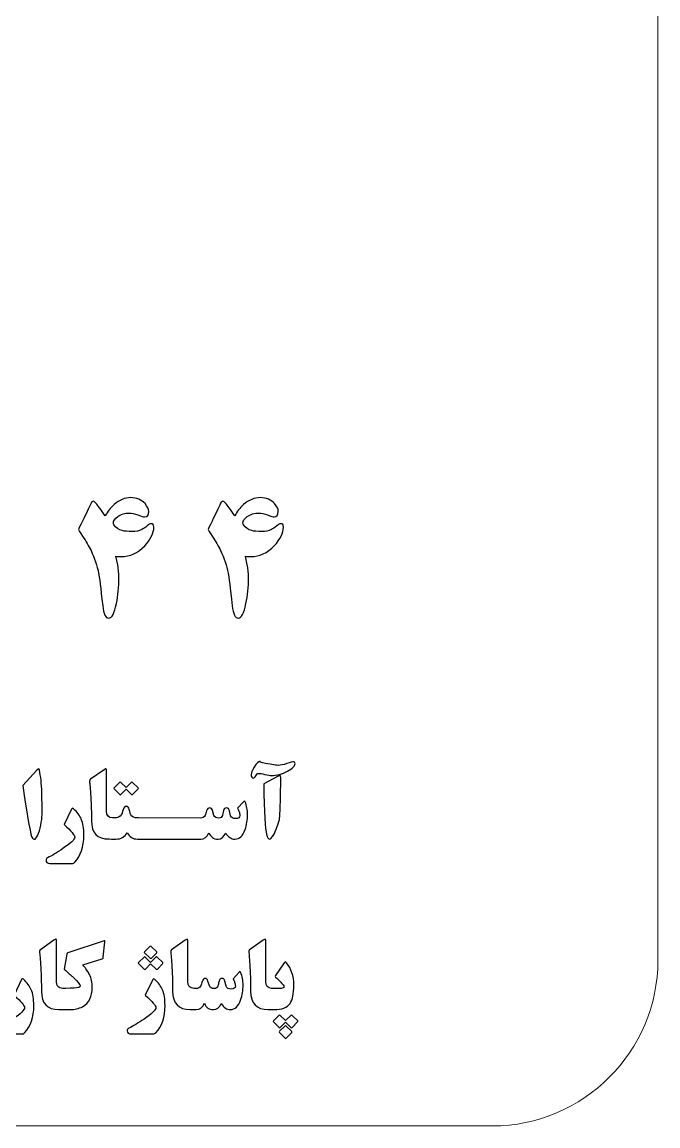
# Model space of a CAD drawing. Header units: millimetres. Extents: x -25 to 25, y -24.5 to 25.5.
# Drawn here: x 10.62 to 25.02, y -24.53 to 0.47 of the extents above; entities that cross this region are included whole.
import ezdxf

# ---------------------------------------------------------------- set-up
doc = ezdxf.new("R2010")
doc.units = ezdxf.units.MM
doc.header["$MEASUREMENT"] = 0
doc.layers.add('Layer 1', color=7, linetype='Continuous')

msp = doc.modelspace()

# ---------------------------------------------------------------- linework, layer by layer
at = {"layer": 'Layer 1', "color": 250, "lineweight": 18}
msp.add_open_spline([(21.2677, 25.4697), (21.2677, 25.4697), (-21.2323, 25.4697), (-21.2323, 25.4697), (-23.2977, 25.4697), (-24.9823, 23.7851), (-24.9823, 21.7197), (-24.9823, 21.7197), (-24.9823, -20.7803), (-24.9823, -20.7803), (-24.9823, -22.8457), (-23.2977, -24.5303), (-21.2323, -24.5303), (-21.2323, -24.5303), (21.2677, -24.5303), (21.2677, -24.5303), (23.3331, -24.5303), (25.0177, -22.8457), (25.0177, -20.7803), (25.0177, -20.7803), (25.0177, 21.7197), (25.0177, 21.7197), (25.0177, 23.7851), (23.3331, 25.4697), (21.2677, 25.4697)], degree=3, knots=[0, 0, 0, 0, 0.125, 0.125, 0.125, 0.25, 0.25, 0.25, 0.375, 0.375, 0.375, 0.5, 0.5, 0.5, 0.625, 0.625, 0.625, 0.75, 0.75, 0.75, 0.875, 0.875, 0.875, 1, 1, 1, 1], dxfattribs=at)
at = {"layer": 'Layer 1', "color": 250}
for points, knots in [([(13.6055, -10.9673), (13.6055, -11.1044), (13.5371, -11.2451), (13.4, -11.3907), (13.2456, -11.5551), (13.0678, -11.6376), (12.8668, -11.6376), (12.8267, -11.6376), (12.787, -11.6341), (12.7465, -11.6266), (12.7465, -11.6266), (12.787, -11.8202), (12.787, -11.8202), (12.8063, -11.9137), (12.8161, -12.0098), (12.8161, -12.1089), (12.8161, -12.3198), (12.7971, -12.5178), (12.7587, -12.7021), (12.7138, -12.9203), (12.6561, -13.0293), (12.5855, -13.0293), (12.5145, -13.0293), (12.4691, -12.9362), (12.4483, -12.7497), (12.403, -12.3409), (12.3721, -12.0953), (12.3557, -12.0128), (12.3217, -11.8399), (12.2645, -11.6698), (12.1842, -11.5018), (12.1348, -11.3991), (12.0713, -11.2888), (11.9928, -11.1728), (11.9328, -11.0842), (11.9033, -11.0334), (11.9033, -11.0211), (11.9033, -11.0101), (11.932, -10.9466), (11.9897, -10.8311), (12.066, -10.6802), (12.1312, -10.5439), (12.1855, -10.4236), (12.1983, -10.3967), (12.2133, -10.3834), (12.2305, -10.3834), (12.2512, -10.3834), (12.2741, -10.4007), (12.3002, -10.4359), (12.3341, -10.4729), (12.403, -10.5652), (12.507, -10.7124), (12.5542, -10.6184), (12.6203, -10.5343), (12.705, -10.4593), (12.8236, -10.3539), (12.9488, -10.3014), (13.082, -10.3014), (13.2196, -10.3014), (13.3276, -10.3468), (13.4061, -10.4373), (13.4617, -10.5012), (13.4895, -10.5594), (13.4895, -10.6119), (13.4895, -10.6943), (13.4586, -10.7358), (13.3968, -10.7358), (13.3752, -10.7358), (13.325, -10.7212), (13.2465, -10.6931), (13.1676, -10.6643), (13.1041, -10.6502), (13.0568, -10.6502), (12.9511, -10.6502), (12.8611, -10.6776), (12.787, -10.7309), (12.7217, -10.7768), (12.6896, -10.8257), (12.6896, -10.8761), (12.6896, -10.8906), (12.6935, -10.9029), (12.7015, -10.9148), (12.7491, -10.9814), (12.8112, -11.0259), (12.8885, -11.0476), (12.94, -11.0621), (13.0167, -11.0687), (13.1186, -11.0687), (13.1988, -11.0687), (13.2707, -11.0537), (13.3338, -11.0228), (13.3665, -11.0066), (13.4078, -10.9779), (13.4568, -10.9382), (13.4952, -10.9069), (13.5238, -10.8914), (13.5432, -10.8914), (13.5847, -10.8914), (13.6055, -10.9171), (13.6055, -10.9673)], [0, 0, 0, 0, 0.030303, 0.030303, 0.030303, 0.0606061, 0.0606061, 0.0606061, 0.0909091, 0.0909091, 0.0909091, 0.1212121, 0.1212121, 0.1212121, 0.1515152, 0.1515152, 0.1515152, 0.1818182, 0.1818182, 0.1818182, 0.2121212, 0.2121212, 0.2121212, 0.2424242, 0.2424242, 0.2424242, 0.2727273, 0.2727273, 0.2727273, 0.3030303, 0.3030303, 0.3030303, 0.3333333, 0.3333333, 0.3333333, 0.3636364, 0.3636364, 0.3636364, 0.3939394, 0.3939394, 0.3939394, 0.4242424, 0.4242424, 0.4242424, 0.4545455, 0.4545455, 0.4545455, 0.4848485, 0.4848485, 0.4848485, 0.5151515, 0.5151515, 0.5151515, 0.5454545, 0.5454545, 0.5454545, 0.5757576, 0.5757576, 0.5757576, 0.6060606, 0.6060606, 0.6060606, 0.6363636, 0.6363636, 0.6363636, 0.6666667, 0.6666667, 0.6666667, 0.6969697, 0.6969697, 0.6969697, 0.7272727, 0.7272727, 0.7272727, 0.7575758, 0.7575758, 0.7575758, 0.7878788, 0.7878788, 0.7878788, 0.8181818, 0.8181818, 0.8181818, 0.8484848, 0.8484848, 0.8484848, 0.8787879, 0.8787879, 0.8787879, 0.9090909, 0.9090909, 0.9090909, 0.9393939, 0.9393939, 0.9393939, 0.969697, 0.969697, 0.969697, 1, 1, 1, 1]), ([(16.5385, -10.9673), (16.5385, -11.1044), (16.4701, -11.2451), (16.333, -11.3907), (16.1786, -11.5551), (16.001, -11.6376), (15.7998, -11.6376), (15.7597, -11.6376), (15.7201, -11.6341), (15.6795, -11.6266), (15.6795, -11.6266), (15.7201, -11.8202), (15.7201, -11.8202), (15.7395, -11.9137), (15.7491, -12.0098), (15.7491, -12.1089), (15.7491, -12.3198), (15.7302, -12.5178), (15.6918, -12.7021), (15.6468, -12.9203), (15.5891, -13.0293), (15.5185, -13.0293), (15.4475, -13.0293), (15.4021, -12.9362), (15.3813, -12.7497), (15.336, -12.3409), (15.3051, -12.0953), (15.2887, -12.0128), (15.2548, -11.8399), (15.1975, -11.6698), (15.1172, -11.5018), (15.0678, -11.3991), (15.0043, -11.2888), (14.9258, -11.1728), (14.8658, -11.0842), (14.8363, -11.0334), (14.8363, -11.0211), (14.8363, -11.0101), (14.865, -10.9466), (14.9227, -10.8311), (14.9991, -10.6802), (15.0643, -10.5439), (15.1186, -10.4236), (15.1313, -10.3967), (15.1463, -10.3834), (15.1636, -10.3834), (15.1842, -10.3834), (15.2072, -10.4007), (15.2332, -10.4359), (15.2672, -10.4729), (15.336, -10.5652), (15.44, -10.7124), (15.4872, -10.6184), (15.5533, -10.5343), (15.638, -10.4593), (15.7566, -10.3539), (15.8818, -10.3014), (16.0151, -10.3014), (16.1526, -10.3014), (16.2607, -10.3468), (16.3392, -10.4373), (16.3947, -10.5012), (16.4225, -10.5594), (16.4225, -10.6119), (16.4225, -10.6943), (16.3916, -10.7358), (16.3298, -10.7358), (16.3083, -10.7358), (16.258, -10.7212), (16.1796, -10.6931), (16.1006, -10.6643), (16.0371, -10.6502), (15.99, -10.6502), (15.8841, -10.6502), (15.7941, -10.6776), (15.7201, -10.7309), (15.6547, -10.7768), (15.6226, -10.8257), (15.6226, -10.8761), (15.6226, -10.8906), (15.6266, -10.9029), (15.6345, -10.9148), (15.6821, -10.9814), (15.7443, -11.0259), (15.8215, -11.0476), (15.8731, -11.0621), (15.9498, -11.0687), (16.0516, -11.0687), (16.132, -11.0687), (16.2038, -11.0537), (16.2668, -11.0228), (16.2995, -11.0066), (16.341, -10.9779), (16.3898, -10.9382), (16.4282, -10.9069), (16.4568, -10.8914), (16.4763, -10.8914), (16.5177, -10.8914), (16.5385, -10.9171), (16.5385, -10.9673)], [0, 0, 0, 0, 0.030303, 0.030303, 0.030303, 0.0606061, 0.0606061, 0.0606061, 0.0909091, 0.0909091, 0.0909091, 0.1212121, 0.1212121, 0.1212121, 0.1515152, 0.1515152, 0.1515152, 0.1818182, 0.1818182, 0.1818182, 0.2121212, 0.2121212, 0.2121212, 0.2424242, 0.2424242, 0.2424242, 0.2727273, 0.2727273, 0.2727273, 0.3030303, 0.3030303, 0.3030303, 0.3333333, 0.3333333, 0.3333333, 0.3636364, 0.3636364, 0.3636364, 0.3939394, 0.3939394, 0.3939394, 0.4242424, 0.4242424, 0.4242424, 0.4545455, 0.4545455, 0.4545455, 0.4848485, 0.4848485, 0.4848485, 0.5151515, 0.5151515, 0.5151515, 0.5454545, 0.5454545, 0.5454545, 0.5757576, 0.5757576, 0.5757576, 0.6060606, 0.6060606, 0.6060606, 0.6363636, 0.6363636, 0.6363636, 0.6666667, 0.6666667, 0.6666667, 0.6969697, 0.6969697, 0.6969697, 0.7272727, 0.7272727, 0.7272727, 0.7575758, 0.7575758, 0.7575758, 0.7878788, 0.7878788, 0.7878788, 0.8181818, 0.8181818, 0.8181818, 0.8484848, 0.8484848, 0.8484848, 0.8787879, 0.8787879, 0.8787879, 0.9090909, 0.9090909, 0.9090909, 0.9393939, 0.9393939, 0.9393939, 0.969697, 0.969697, 0.969697, 1, 1, 1, 1]), ([(11.0746, -17.4811), (11.0746, -17.5437), (11.0653, -17.6218), (11.046, -17.7174), (11.0265, -17.8181), (11.0045, -17.8938), (10.9802, -17.9451), (10.9507, -18.0072), (10.9225, -18.0386), (10.8968, -18.0386), (10.8682, -18.0386), (10.8443, -18.0006), (10.8237, -17.9252), (10.7946, -17.8184), (10.7332, -17.4512), (10.6393, -16.8228), (10.6393, -16.8228), (10.9591, -16.4744), (10.9591, -16.4744), (10.9788, -16.4523), (10.9921, -16.4413), (10.9992, -16.4413), (11.0048, -16.4413), (11.0102, -16.4511), (11.0142, -16.4708), (11.0455, -16.6111), (11.0645, -16.7791), (11.0711, -16.9741), (11.0732, -17.0331), (11.0746, -17.2024), (11.0746, -17.4811)], [0, 0, 0, 0, 0.1, 0.1, 0.1, 0.2, 0.2, 0.2, 0.3, 0.3, 0.3, 0.4, 0.4, 0.4, 0.5, 0.5, 0.5, 0.6, 0.6, 0.6, 0.7, 0.7, 0.7, 0.8, 0.8, 0.8, 0.9, 0.9, 0.9, 1, 1, 1, 1]), ([(15.7281, -17.4738), (15.7281, -17.5986), (15.7096, -17.7133), (15.6721, -17.8169), (15.6196, -17.9616), (15.5433, -18.0343), (15.4432, -18.0343), (15.3585, -18.0343), (15.2885, -17.9879), (15.2325, -17.8963), (15.1913, -17.9879), (15.1341, -18.0343), (15.0608, -18.0343), (14.9586, -18.0343), (14.8897, -17.9862), (14.8545, -17.8909), (14.8113, -17.9862), (14.7482, -18.0343), (14.6662, -18.0343), (14.6662, -18.0343), (14.5833, -18.0342), (14.5833, -18.0342), (14.5833, -18.0342), (13.3176, -18.0342), (13.3176, -18.0342), (13.3176, -18.0342), (13.2552, -18.0342), (13.2552, -18.0342), (13.2552, -18.0342), (13.236, -18.0342), (13.236, -18.0342), (13.1341, -18.0342), (13.0556, -17.9866), (13.0001, -17.8918), (12.945, -17.9866), (12.8612, -18.0342), (12.7487, -18.0342), (12.7487, -18.0342), (12.6451, -18.0331), (12.6451, -18.0331), (12.6451, -18.0331), (12.5912, -18.0319), (12.5912, -18.0319), (12.3266, -18.0319), (12.1938, -17.8938), (12.1938, -17.6169), (12.1938, -17.4988), (12.19, -17.3436), (12.1816, -17.1517), (12.1723, -16.9493), (12.1626, -16.8148), (12.1525, -16.7496), (12.1476, -16.7173), (12.1533, -16.6936), (12.1696, -16.6799), (12.1696, -16.6799), (12.4775, -16.4624), (12.4775, -16.4624), (12.4991, -16.4474), (12.5132, -16.4404), (12.5211, -16.4404), (12.5308, -16.4404), (12.5347, -16.4488), (12.5347, -16.4656), (12.5347, -16.4656), (12.5347, -17.3982), (12.5347, -17.3982), (12.5347, -17.5018), (12.5806, -17.5534), (12.6715, -17.5534), (12.6715, -17.5534), (12.7086, -17.5536), (12.7086, -17.5536), (12.7871, -17.5536), (12.84, -17.5306), (12.8696, -17.4852), (12.8766, -17.4746), (12.8912, -17.4332), (12.9118, -17.3608), (12.9256, -17.3154), (12.9498, -17.2929), (12.9855, -17.2929), (13.0191, -17.2929), (13.0406, -17.3154), (13.0508, -17.3608), (13.0662, -17.4304), (13.0777, -17.4716), (13.0856, -17.4852), (13.1125, -17.5306), (13.1628, -17.5536), (13.236, -17.5536), (13.236, -17.5536), (13.2552, -17.5528), (13.2552, -17.5528), (13.2552, -17.5528), (14.6578, -17.5593), (14.6578, -17.5593), (14.7125, -17.5593), (14.7468, -17.5396), (14.7676, -17.4998), (14.7782, -17.4646), (14.7883, -17.4297), (14.7985, -17.3948), (14.817, -17.3503), (14.8395, -17.3278), (14.8673, -17.3278), (14.9003, -17.3278), (14.9225, -17.3477), (14.9326, -17.3878), (14.9326, -17.3878), (14.9638, -17.4998), (14.9638, -17.4998), (14.9832, -17.5396), (15.0207, -17.5593), (15.0758, -17.5593), (15.1165, -17.5593), (15.1442, -17.5396), (15.1583, -17.4994), (15.1627, -17.4791), (15.1707, -17.4416), (15.183, -17.3883), (15.1927, -17.3477), (15.2161, -17.3278), (15.2527, -17.3278), (15.2848, -17.3278), (15.3061, -17.3486), (15.3157, -17.3909), (15.3157, -17.3909), (15.3436, -17.5073), (15.3436, -17.5073), (15.3633, -17.5492), (15.4005, -17.5704), (15.4551, -17.5704), (15.5203, -17.5704), (15.5535, -17.5466), (15.5535, -17.4994), (15.5535, -17.4703), (15.5472, -17.4416), (15.5353, -17.4121), (15.5292, -17.3962), (15.5177, -17.3711), (15.5023, -17.3362), (15.5023, -17.3362), (15.6395, -17.1858), (15.6395, -17.1858), (15.654, -17.1696), (15.6646, -17.1708), (15.6721, -17.1889), (15.7096, -17.2828), (15.7281, -17.3777), (15.7281, -17.4738)], [0, 0, 0, 0, 0.02, 0.02, 0.02, 0.04, 0.04, 0.04, 0.06, 0.06, 0.06, 0.08, 0.08, 0.08, 0.1, 0.1, 0.1, 0.12, 0.12, 0.12, 0.14, 0.14, 0.14, 0.16, 0.16, 0.16, 0.18, 0.18, 0.18, 0.2, 0.2, 0.2, 0.22, 0.22, 0.22, 0.24, 0.24, 0.24, 0.26, 0.26, 0.26, 0.28, 0.28, 0.28, 0.3, 0.3, 0.3, 0.32, 0.32, 0.32, 0.34, 0.34, 0.34, 0.36, 0.36, 0.36, 0.38, 0.38, 0.38, 0.4, 0.4, 0.4, 0.42, 0.42, 0.42, 0.44, 0.44, 0.44, 0.46, 0.46, 0.46, 0.48, 0.48, 0.48, 0.5, 0.5, 0.5, 0.52, 0.52, 0.52, 0.54, 0.54, 0.54, 0.56, 0.56, 0.56, 0.58, 0.58, 0.58, 0.6, 0.6, 0.6, 0.62, 0.62, 0.62, 0.64, 0.64, 0.64, 0.66, 0.66, 0.66, 0.68, 0.68, 0.68, 0.7, 0.7, 0.7, 0.72, 0.72, 0.72, 0.74, 0.74, 0.74, 0.76, 0.76, 0.76, 0.78, 0.78, 0.78, 0.8, 0.8, 0.8, 0.82, 0.82, 0.82, 0.84, 0.84, 0.84, 0.86, 0.86, 0.86, 0.88, 0.88, 0.88, 0.9, 0.9, 0.9, 0.92, 0.92, 0.92, 0.94, 0.94, 0.94, 0.96, 0.96, 0.96, 0.98, 0.98, 0.98, 1, 1, 1, 1]), ([(16.8041, -16.3226), (16.8041, -16.3777), (16.7467, -16.4358), (16.6325, -16.4976), (16.513, -16.5616), (16.3922, -16.5937), (16.2691, -16.5937), (16.2352, -16.5937), (16.1853, -16.5858), (16.1201, -16.5699), (16.054, -16.5541), (16.005, -16.5461), (15.9728, -16.5461), (15.9538, -16.5461), (15.9336, -16.5633), (15.9123, -16.5986), (15.8912, -16.6334), (15.8731, -16.6511), (15.8581, -16.6511), (15.8251, -16.6511), (15.8087, -16.6251), (15.8087, -16.5726), (15.8087, -16.5373), (15.8317, -16.4804), (15.8785, -16.4019), (15.9291, -16.3159), (15.9741, -16.2727), (16.0116, -16.2727), (15.9908, -16.2727), (15.9798, -16.2744), (15.9798, -16.2771), (15.9798, -16.2846), (16.031, -16.2983), (16.1337, -16.3186), (16.282, -16.3494), (16.3807, -16.3648), (16.4315, -16.3648), (16.4755, -16.3648), (16.5377, -16.3516), (16.6175, -16.3243), (16.6965, -16.2974), (16.7453, -16.2837), (16.764, -16.2837), (16.7903, -16.2837), (16.8041, -16.2964), (16.8041, -16.3226)], [0, 0, 0, 0, 0.0666667, 0.0666667, 0.0666667, 0.1333333, 0.1333333, 0.1333333, 0.2, 0.2, 0.2, 0.2666667, 0.2666667, 0.2666667, 0.3333333, 0.3333333, 0.3333333, 0.4, 0.4, 0.4, 0.4666667, 0.4666667, 0.4666667, 0.5333333, 0.5333333, 0.5333333, 0.6, 0.6, 0.6, 0.6666667, 0.6666667, 0.6666667, 0.7333333, 0.7333333, 0.7333333, 0.8, 0.8, 0.8, 0.8666667, 0.8666667, 0.8666667, 0.9333333, 0.9333333, 0.9333333, 1, 1, 1, 1]), ([(13.2518, -16.8713), (13.2607, -16.8793), (13.2602, -16.8877), (13.251, -16.8969), (13.251, -16.8969), (13.1262, -17.0217), (13.1262, -17.0217), (13.1165, -17.0309), (13.1077, -17.0309), (13.098, -17.0217), (13.098, -17.0217), (12.978, -16.9057), (12.978, -16.9057), (12.978, -16.9057), (12.8621, -17.0213), (12.8621, -17.0213), (12.8532, -17.0306), (12.844, -17.0306), (12.8351, -17.0217), (12.8351, -17.0217), (12.7091, -16.8987), (12.7091, -16.8987), (12.6988, -16.8886), (12.7002, -16.8779), (12.7117, -16.8656), (12.7117, -16.8656), (12.8286, -16.7488), (12.8286, -16.7488), (12.8387, -16.7377), (12.8497, -16.7377), (12.8598, -16.7488), (12.8598, -16.7488), (12.979, -16.8621), (12.979, -16.8621), (12.979, -16.8621), (13.091, -16.7488), (13.091, -16.7488), (13.1015, -16.7377), (13.1125, -16.7377), (13.1227, -16.7488), (13.1227, -16.7488), (13.2518, -16.8713), (13.2518, -16.8713)], [0, 0, 0, 0, 0.0714286, 0.0714286, 0.0714286, 0.1428571, 0.1428571, 0.1428571, 0.2142857, 0.2142857, 0.2142857, 0.2857143, 0.2857143, 0.2857143, 0.3571429, 0.3571429, 0.3571429, 0.4285714, 0.4285714, 0.4285714, 0.5, 0.5, 0.5, 0.5714286, 0.5714286, 0.5714286, 0.6428571, 0.6428571, 0.6428571, 0.7142857, 0.7142857, 0.7142857, 0.7857143, 0.7857143, 0.7857143, 0.8571429, 0.8571429, 0.8571429, 0.9285714, 0.9285714, 0.9285714, 1, 1, 1, 1]), ([(16.48, -16.6427), (16.48, -16.7521), (16.4772, -16.9051), (16.4725, -17.1022), (16.4662, -17.3478), (16.4601, -17.4951), (16.4543, -17.5436), (16.4482, -17.5973), (16.4301, -17.6662), (16.3992, -17.7504), (16.3706, -17.8307), (16.3418, -17.8959), (16.3123, -17.9448), (16.2766, -18.0057), (16.2475, -18.0362), (16.2246, -18.0362), (16.1986, -18.0362), (16.1756, -17.9991), (16.1562, -17.9251), (16.1267, -17.8169), (16.1065, -17.4359), (16.0945, -16.7811), (16.0945, -16.7811), (16.424, -16.6096), (16.424, -16.6096), (16.4416, -16.6003), (16.4543, -16.5959), (16.4632, -16.5959), (16.4742, -16.5959), (16.48, -16.6113), (16.48, -16.6427)], [0, 0, 0, 0, 0.1, 0.1, 0.1, 0.2, 0.2, 0.2, 0.3, 0.3, 0.3, 0.4, 0.4, 0.4, 0.5, 0.5, 0.5, 0.6, 0.6, 0.6, 0.7, 0.7, 0.7, 0.8, 0.8, 0.8, 0.9, 0.9, 0.9, 1, 1, 1, 1]), ([(12.0216, -17.9449), (12.0216, -18.2086), (11.9523, -18.4132), (11.8138, -18.5604), (11.7976, -18.5777), (11.776, -18.5857), (11.7495, -18.5857), (11.7495, -18.5857), (11.2525, -18.5857), (11.2525, -18.5857), (11.1938, -18.5857), (11.1647, -18.5613), (11.1647, -18.5137), (11.1647, -18.4873), (11.1771, -18.4683), (11.2018, -18.4564), (11.2952, -18.4123), (11.41, -18.3427), (11.5471, -18.2487), (11.7248, -18.1274), (11.8138, -18.0411), (11.8138, -17.9898), (11.8138, -17.9471), (11.7345, -17.8518), (11.5753, -17.7037), (11.5753, -17.7037), (11.7451, -17.3539), (11.7451, -17.3539), (11.7552, -17.3342), (11.768, -17.3319), (11.7843, -17.3469), (11.8703, -17.4241), (11.9302, -17.5034), (11.9642, -17.5842), (12.0022, -17.6751), (12.0216, -17.7954), (12.0216, -17.9449)], [0, 0, 0, 0, 0.0833333, 0.0833333, 0.0833333, 0.1666667, 0.1666667, 0.1666667, 0.25, 0.25, 0.25, 0.3333333, 0.3333333, 0.3333333, 0.4166667, 0.4166667, 0.4166667, 0.5, 0.5, 0.5, 0.5833333, 0.5833333, 0.5833333, 0.6666667, 0.6666667, 0.6666667, 0.75, 0.75, 0.75, 0.8333333, 0.8333333, 0.8333333, 0.9166667, 0.9166667, 0.9166667, 1, 1, 1, 1]), ([(12.497, -20.3599), (12.497, -20.3599), (12.46, -20.7074), (12.46, -20.7074), (12.4582, -20.7219), (12.4568, -20.7308), (12.4555, -20.7329), (12.4525, -20.7374), (12.4458, -20.7418), (12.434, -20.7453), (12.434, -20.7453), (11.9982, -20.8821), (11.9982, -20.8821), (12.0692, -20.9667), (12.1203, -21.0399), (12.15, -21.1012), (12.191, -21.1867), (12.2112, -21.2829), (12.2112, -21.3896), (12.2112, -21.6017), (12.1367, -21.7486), (11.9876, -21.8311), (11.9092, -21.8742), (11.8148, -21.8954), (11.7037, -21.8954), (11.7037, -21.8954), (11.5113, -21.8944), (11.5113, -21.8944), (11.5113, -21.8944), (11.4582, -21.8934), (11.4582, -21.8934), (11.1936, -21.8934), (11.0608, -21.7554), (11.0608, -21.4784), (11.0608, -21.3603), (11.0568, -21.2051), (11.0485, -21.0132), (11.0392, -20.8108), (11.0296, -20.6763), (11.0195, -20.6111), (11.0146, -20.5788), (11.0203, -20.5551), (11.0366, -20.5414), (11.0366, -20.5414), (11.3443, -20.3239), (11.3443, -20.3239), (11.366, -20.3089), (11.3801, -20.3019), (11.3881, -20.3019), (11.3977, -20.3019), (11.4017, -20.3103), (11.4017, -20.3271), (11.4017, -20.3271), (11.4017, -21.2597), (11.4017, -21.2597), (11.4017, -21.3633), (11.4476, -21.4149), (11.5385, -21.4149), (11.5385, -21.4149), (11.5723, -21.4151), (11.5723, -21.4151), (11.5723, -21.4151), (11.6106, -21.4152), (11.6106, -21.4152), (11.7561, -21.4152), (11.8541, -21.4081), (11.9052, -21.3949), (11.9268, -21.3892), (11.9378, -21.3772), (11.9378, -21.3587), (11.9378, -21.3477), (11.9338, -21.3367), (11.9251, -21.3248), (11.8876, -21.2701), (11.8346, -21.2123), (11.7653, -21.1497), (11.731, -21.1188), (11.668, -21.0624), (11.578, -20.9813), (11.578, -20.9813), (11.6371, -20.6399), (11.6371, -20.6399), (11.6402, -20.6246), (11.6472, -20.6143), (11.6596, -20.6099), (11.6596, -20.6099), (12.4802, -20.3388), (12.4802, -20.3388), (12.4868, -20.3366), (12.4908, -20.3357), (12.4938, -20.3357), (12.4975, -20.3357), (12.4983, -20.3436), (12.497, -20.3599)], [0, 0, 0, 0, 0.0322581, 0.0322581, 0.0322581, 0.0645161, 0.0645161, 0.0645161, 0.0967742, 0.0967742, 0.0967742, 0.1290323, 0.1290323, 0.1290323, 0.1612903, 0.1612903, 0.1612903, 0.1935484, 0.1935484, 0.1935484, 0.2258065, 0.2258065, 0.2258065, 0.2580645, 0.2580645, 0.2580645, 0.2903226, 0.2903226, 0.2903226, 0.3225806, 0.3225806, 0.3225806, 0.3548387, 0.3548387, 0.3548387, 0.3870968, 0.3870968, 0.3870968, 0.4193548, 0.4193548, 0.4193548, 0.4516129, 0.4516129, 0.4516129, 0.483871, 0.483871, 0.483871, 0.516129, 0.516129, 0.516129, 0.5483871, 0.5483871, 0.5483871, 0.5806452, 0.5806452, 0.5806452, 0.6129032, 0.6129032, 0.6129032, 0.6451613, 0.6451613, 0.6451613, 0.6774194, 0.6774194, 0.6774194, 0.7096774, 0.7096774, 0.7096774, 0.7419355, 0.7419355, 0.7419355, 0.7741935, 0.7741935, 0.7741935, 0.8064516, 0.8064516, 0.8064516, 0.8387097, 0.8387097, 0.8387097, 0.8709677, 0.8709677, 0.8709677, 0.9032258, 0.9032258, 0.9032258, 0.9354839, 0.9354839, 0.9354839, 0.9677419, 0.9677419, 0.9677419, 1, 1, 1, 1]), ([(13.3931, -20.6106), (13.3852, -20.6031), (13.3856, -20.5952), (13.394, -20.5863), (13.394, -20.5863), (13.5188, -20.4637), (13.5188, -20.4637), (13.5281, -20.4544), (13.5365, -20.4544), (13.5443, -20.4637), (13.5443, -20.4637), (13.6705, -20.5854), (13.6705, -20.5854), (13.6802, -20.5947), (13.6788, -20.6048), (13.6665, -20.6172), (13.6665, -20.6172), (13.5515, -20.7344), (13.5515, -20.7344), (13.5417, -20.7447), (13.532, -20.7442), (13.5227, -20.7341), (13.5227, -20.7341), (13.3931, -20.6106), (13.3931, -20.6106)], [0, 0, 0, 0, 0.125, 0.125, 0.125, 0.25, 0.25, 0.25, 0.375, 0.375, 0.375, 0.5, 0.5, 0.5, 0.625, 0.625, 0.625, 0.75, 0.75, 0.75, 0.875, 0.875, 0.875, 1, 1, 1, 1]), ([(15.6265, -21.3353), (15.6265, -21.4601), (15.6078, -21.5748), (15.5705, -21.6784), (15.518, -21.8231), (15.4416, -21.8958), (15.3416, -21.8958), (15.2568, -21.8958), (15.1867, -21.8494), (15.1307, -21.7578), (15.0897, -21.8494), (15.0325, -21.8958), (14.9592, -21.8958), (14.857, -21.8958), (14.7881, -21.8477), (14.7528, -21.7524), (14.7096, -21.8477), (14.6466, -21.8958), (14.5646, -21.8958), (14.5646, -21.8958), (14.4817, -21.8946), (14.4817, -21.8946), (14.4817, -21.8946), (14.4287, -21.8934), (14.4287, -21.8934), (14.1642, -21.8934), (14.0315, -21.7554), (14.0315, -21.4784), (14.0315, -21.3603), (14.0275, -21.2051), (14.0191, -21.0132), (14.0098, -20.8108), (14.0001, -20.6763), (13.99, -20.6111), (13.9851, -20.5788), (13.9908, -20.5551), (14.0072, -20.5414), (14.0072, -20.5414), (14.315, -20.3239), (14.315, -20.3239), (14.3366, -20.3089), (14.3507, -20.3019), (14.3586, -20.3019), (14.3683, -20.3019), (14.3723, -20.3103), (14.3723, -20.3271), (14.3723, -20.3271), (14.3723, -21.2597), (14.3723, -21.2597), (14.3723, -21.3633), (14.4182, -21.4149), (14.509, -21.4149), (14.509, -21.4149), (14.543, -21.4178), (14.543, -21.4178), (14.543, -21.4178), (14.5623, -21.4208), (14.5623, -21.4208), (14.6108, -21.4208), (14.6452, -21.4011), (14.666, -21.3613), (14.6766, -21.3261), (14.6867, -21.2912), (14.6968, -21.2563), (14.7153, -21.2118), (14.7378, -21.1893), (14.7656, -21.1893), (14.7987, -21.1893), (14.8207, -21.2092), (14.831, -21.2493), (14.831, -21.2493), (14.8622, -21.3613), (14.8622, -21.3613), (14.8816, -21.4011), (14.9191, -21.4208), (14.9742, -21.4208), (15.0148, -21.4208), (15.0426, -21.4011), (15.0567, -21.3609), (15.0611, -21.3406), (15.0691, -21.3031), (15.0813, -21.2498), (15.0911, -21.2092), (15.1145, -21.1893), (15.1511, -21.1893), (15.1832, -21.1893), (15.2045, -21.2101), (15.2141, -21.2524), (15.2141, -21.2524), (15.2418, -21.3688), (15.2418, -21.3688), (15.2617, -21.4107), (15.2987, -21.4319), (15.3535, -21.4319), (15.4187, -21.4319), (15.4518, -21.4081), (15.4518, -21.3609), (15.4518, -21.3318), (15.4456, -21.3031), (15.4337, -21.2736), (15.4276, -21.2577), (15.4161, -21.2326), (15.4006, -21.1977), (15.4006, -21.1977), (15.5378, -21.0473), (15.5378, -21.0473), (15.5523, -21.0311), (15.563, -21.0323), (15.5705, -21.0504), (15.6078, -21.1443), (15.6265, -21.2392), (15.6265, -21.3353)], [0, 0, 0, 0, 0.027027, 0.027027, 0.027027, 0.0540541, 0.0540541, 0.0540541, 0.0810811, 0.0810811, 0.0810811, 0.1081081, 0.1081081, 0.1081081, 0.1351351, 0.1351351, 0.1351351, 0.1621622, 0.1621622, 0.1621622, 0.1891892, 0.1891892, 0.1891892, 0.2162162, 0.2162162, 0.2162162, 0.2432432, 0.2432432, 0.2432432, 0.2702703, 0.2702703, 0.2702703, 0.2972973, 0.2972973, 0.2972973, 0.3243243, 0.3243243, 0.3243243, 0.3513514, 0.3513514, 0.3513514, 0.3783784, 0.3783784, 0.3783784, 0.4054054, 0.4054054, 0.4054054, 0.4324324, 0.4324324, 0.4324324, 0.4594595, 0.4594595, 0.4594595, 0.4864865, 0.4864865, 0.4864865, 0.5135135, 0.5135135, 0.5135135, 0.5405405, 0.5405405, 0.5405405, 0.5675676, 0.5675676, 0.5675676, 0.5945946, 0.5945946, 0.5945946, 0.6216216, 0.6216216, 0.6216216, 0.6486486, 0.6486486, 0.6486486, 0.6756757, 0.6756757, 0.6756757, 0.7027027, 0.7027027, 0.7027027, 0.7297297, 0.7297297, 0.7297297, 0.7567568, 0.7567568, 0.7567568, 0.7837838, 0.7837838, 0.7837838, 0.8108108, 0.8108108, 0.8108108, 0.8378378, 0.8378378, 0.8378378, 0.8648649, 0.8648649, 0.8648649, 0.8918919, 0.8918919, 0.8918919, 0.9189189, 0.9189189, 0.9189189, 0.9459459, 0.9459459, 0.9459459, 0.972973, 0.972973, 0.972973, 1, 1, 1, 1]), ([(16.7743, -21.3391), (16.7743, -21.5357), (16.7466, -21.6742), (16.691, -21.7549), (16.6257, -21.8488), (16.5057, -21.8956), (16.3311, -21.8956), (16.3311, -21.8956), (16.2482, -21.8944), (16.2482, -21.8944), (16.2482, -21.8944), (16.1952, -21.8934), (16.1952, -21.8934), (15.9306, -21.8934), (15.7978, -21.7554), (15.7978, -21.4784), (15.7978, -21.3603), (15.7938, -21.2051), (15.7855, -21.0132), (15.7762, -20.8108), (15.7666, -20.6763), (15.7565, -20.6111), (15.7516, -20.5788), (15.7573, -20.5551), (15.7736, -20.5414), (15.7736, -20.5414), (16.0815, -20.3239), (16.0815, -20.3239), (16.103, -20.3089), (16.1171, -20.3019), (16.1251, -20.3019), (16.1347, -20.3019), (16.1387, -20.3103), (16.1387, -20.3271), (16.1387, -20.3271), (16.1387, -21.2597), (16.1387, -21.2597), (16.1387, -21.3617), (16.1832, -21.4133), (16.2733, -21.4149), (16.2733, -21.4149), (16.3093, -21.4149), (16.3093, -21.4149), (16.3093, -21.4149), (16.4872, -21.4149), (16.4872, -21.4149), (16.5291, -21.4149), (16.5503, -21.4029), (16.5503, -21.3797), (16.5503, -21.3677), (16.5441, -21.3541), (16.5322, -21.3382), (16.4881, -21.2817), (16.4317, -21.2231), (16.3625, -21.1613), (16.3518, -21.1517), (16.3518, -21.1384), (16.3625, -21.1229), (16.3625, -21.1229), (16.5596, -20.8368), (16.5596, -20.8368), (16.5701, -20.8213), (16.5776, -20.8134), (16.583, -20.8134), (16.5891, -20.8134), (16.598, -20.8204), (16.609, -20.8346), (16.7192, -20.9699), (16.7743, -21.1384), (16.7743, -21.3391)], [0, 0, 0, 0, 0.0434783, 0.0434783, 0.0434783, 0.0869565, 0.0869565, 0.0869565, 0.1304348, 0.1304348, 0.1304348, 0.173913, 0.173913, 0.173913, 0.2173913, 0.2173913, 0.2173913, 0.2608696, 0.2608696, 0.2608696, 0.3043478, 0.3043478, 0.3043478, 0.3478261, 0.3478261, 0.3478261, 0.3913043, 0.3913043, 0.3913043, 0.4347826, 0.4347826, 0.4347826, 0.4782609, 0.4782609, 0.4782609, 0.5217391, 0.5217391, 0.5217391, 0.5652174, 0.5652174, 0.5652174, 0.6086957, 0.6086957, 0.6086957, 0.6521739, 0.6521739, 0.6521739, 0.6956522, 0.6956522, 0.6956522, 0.7391304, 0.7391304, 0.7391304, 0.7826087, 0.7826087, 0.7826087, 0.826087, 0.826087, 0.826087, 0.8695652, 0.8695652, 0.8695652, 0.9130435, 0.9130435, 0.9130435, 0.9565217, 0.9565217, 0.9565217, 1, 1, 1, 1]), ([(13.2568, -20.8536), (13.2493, -20.8456), (13.2498, -20.8377), (13.2582, -20.8293), (13.2582, -20.8293), (13.3843, -20.7054), (13.3843, -20.7054), (13.3927, -20.6966), (13.4015, -20.6966), (13.4098, -20.7054), (13.4098, -20.7054), (13.5325, -20.8258), (13.5325, -20.8258), (13.5325, -20.8258), (13.6546, -20.7054), (13.6546, -20.7054), (13.6598, -20.7009), (13.6647, -20.6988), (13.6683, -20.6988), (13.6727, -20.6988), (13.6771, -20.7009), (13.6806, -20.7054), (13.6806, -20.7054), (13.8067, -20.8279), (13.8067, -20.8279), (13.8156, -20.8368), (13.8142, -20.8461), (13.8037, -20.8576), (13.8037, -20.8576), (13.6872, -20.9771), (13.6872, -20.9771), (13.6776, -20.9872), (13.667, -20.9872), (13.6568, -20.9774), (13.6568, -20.9774), (13.532, -20.8591), (13.532, -20.8591), (13.532, -20.8591), (13.4173, -20.9774), (13.4173, -20.9774), (13.4072, -20.9872), (13.3975, -20.9872), (13.387, -20.9771), (13.387, -20.9771), (13.2568, -20.8536), (13.2568, -20.8536)], [0, 0, 0, 0, 0.0666667, 0.0666667, 0.0666667, 0.1333333, 0.1333333, 0.1333333, 0.2, 0.2, 0.2, 0.2666667, 0.2666667, 0.2666667, 0.3333333, 0.3333333, 0.3333333, 0.4, 0.4, 0.4, 0.4666667, 0.4666667, 0.4666667, 0.5333333, 0.5333333, 0.5333333, 0.6, 0.6, 0.6, 0.6666667, 0.6666667, 0.6666667, 0.7333333, 0.7333333, 0.7333333, 0.8, 0.8, 0.8, 0.8666667, 0.8666667, 0.8666667, 0.9333333, 0.9333333, 0.9333333, 1, 1, 1, 1]), ([(10.8885, -21.8064), (10.8885, -22.0702), (10.8193, -22.2748), (10.6808, -22.4221), (10.6645, -22.4392), (10.6428, -22.4472), (10.6165, -22.4472), (10.6165, -22.4472), (10.1195, -22.4472), (10.1195, -22.4472), (10.0608, -22.4472), (10.0317, -22.4229), (10.0317, -22.3753), (10.0317, -22.3488), (10.0441, -22.3299), (10.0687, -22.3179), (10.1622, -22.2738), (10.2768, -22.2042), (10.4141, -22.1103), (10.5917, -21.9891), (10.6808, -21.9026), (10.6808, -21.8514), (10.6808, -21.8087), (10.6015, -21.7134), (10.4422, -21.5652), (10.4422, -21.5652), (10.6121, -21.2156), (10.6121, -21.2156), (10.6222, -21.1957), (10.635, -21.1934), (10.6513, -21.2084), (10.7372, -21.2857), (10.7972, -21.3651), (10.8312, -21.4457), (10.8691, -21.5366), (10.8885, -21.6569), (10.8885, -21.8064)], [0, 0, 0, 0, 0.0833333, 0.0833333, 0.0833333, 0.1666667, 0.1666667, 0.1666667, 0.25, 0.25, 0.25, 0.3333333, 0.3333333, 0.3333333, 0.4166667, 0.4166667, 0.4166667, 0.5, 0.5, 0.5, 0.5833333, 0.5833333, 0.5833333, 0.6666667, 0.6666667, 0.6666667, 0.75, 0.75, 0.75, 0.8333333, 0.8333333, 0.8333333, 0.9166667, 0.9166667, 0.9166667, 1, 1, 1, 1]), ([(13.8592, -21.8064), (13.8592, -22.0702), (13.7896, -22.2748), (13.6515, -22.4217), (13.6352, -22.4388), (13.6136, -22.4472), (13.5867, -22.4472), (13.5867, -22.4472), (13.0902, -22.4472), (13.0902, -22.4472), (13.0315, -22.4472), (13.002, -22.4229), (13.002, -22.3753), (13.002, -22.3489), (13.0147, -22.3299), (13.039, -22.3181), (13.1325, -22.2734), (13.2476, -22.2042), (13.3843, -22.1103), (13.5625, -21.9891), (13.6515, -21.9026), (13.6515, -21.8511), (13.6515, -21.8087), (13.5717, -21.7134), (13.413, -21.5653), (13.413, -21.5653), (13.5827, -21.2156), (13.5827, -21.2156), (13.5925, -21.1957), (13.6052, -21.1936), (13.622, -21.2081), (13.708, -21.2857), (13.768, -21.3651), (13.8018, -21.4458), (13.8398, -21.5366), (13.8592, -21.6569), (13.8592, -21.8064)], [0, 0, 0, 0, 0.0833333, 0.0833333, 0.0833333, 0.1666667, 0.1666667, 0.1666667, 0.25, 0.25, 0.25, 0.3333333, 0.3333333, 0.3333333, 0.4166667, 0.4166667, 0.4166667, 0.5, 0.5, 0.5, 0.5833333, 0.5833333, 0.5833333, 0.6666667, 0.6666667, 0.6666667, 0.75, 0.75, 0.75, 0.8333333, 0.8333333, 0.8333333, 0.9166667, 0.9166667, 0.9166667, 1, 1, 1, 1]), ([(16.8625, -22.1509), (16.87, -22.1588), (16.8696, -22.1668), (16.8616, -22.1752), (16.8616, -22.1752), (16.736, -22.2991), (16.736, -22.2991), (16.728, -22.3078), (16.7192, -22.3078), (16.7108, -22.2991), (16.7108, -22.2991), (16.5882, -22.1787), (16.5882, -22.1787), (16.5882, -22.1787), (16.4652, -22.2991), (16.4652, -22.2991), (16.4568, -22.3078), (16.448, -22.3078), (16.4401, -22.2991), (16.4401, -22.2991), (16.3135, -22.1764), (16.3135, -22.1764), (16.3047, -22.1672), (16.3056, -22.1576), (16.3161, -22.1469), (16.3161, -22.1469), (16.4338, -22.0274), (16.4338, -22.0274), (16.4436, -22.0164), (16.4537, -22.0164), (16.4635, -22.0266), (16.4635, -22.0266), (16.5888, -22.1456), (16.5888, -22.1456), (16.5888, -22.1456), (16.7037, -22.0269), (16.7037, -22.0269), (16.7135, -22.0173), (16.7232, -22.0173), (16.7337, -22.0274), (16.7337, -22.0274), (16.8625, -22.1509), (16.8625, -22.1509)], [0, 0, 0, 0, 0.0714286, 0.0714286, 0.0714286, 0.1428571, 0.1428571, 0.1428571, 0.2142857, 0.2142857, 0.2142857, 0.2857143, 0.2857143, 0.2857143, 0.3571429, 0.3571429, 0.3571429, 0.4285714, 0.4285714, 0.4285714, 0.5, 0.5, 0.5, 0.5714286, 0.5714286, 0.5714286, 0.6428571, 0.6428571, 0.6428571, 0.7142857, 0.7142857, 0.7142857, 0.7857143, 0.7857143, 0.7857143, 0.8571429, 0.8571429, 0.8571429, 0.9285714, 0.9285714, 0.9285714, 1, 1, 1, 1]), ([(16.7267, -22.3926), (16.7355, -22.4004), (16.7355, -22.4079), (16.7267, -22.4168), (16.7267, -22.4168), (16.6018, -22.5407), (16.6018, -22.5407), (16.5931, -22.5487), (16.5851, -22.5487), (16.5763, -22.5407), (16.5763, -22.5407), (16.4493, -22.4168), (16.4493, -22.4168), (16.441, -22.4079), (16.4422, -22.3987), (16.4542, -22.3872), (16.4542, -22.3872), (16.5683, -22.2699), (16.5683, -22.2699), (16.5781, -22.2593), (16.5882, -22.2593), (16.5988, -22.2696), (16.5988, -22.2696), (16.7267, -22.3926), (16.7267, -22.3926)], [0, 0, 0, 0, 0.125, 0.125, 0.125, 0.25, 0.25, 0.25, 0.375, 0.375, 0.375, 0.5, 0.5, 0.5, 0.625, 0.625, 0.625, 0.75, 0.75, 0.75, 0.875, 0.875, 0.875, 1, 1, 1, 1])]:
    msp.add_open_spline(points, degree=3, knots=knots, dxfattribs=at)

doc.saveas('drawing.dxf')
